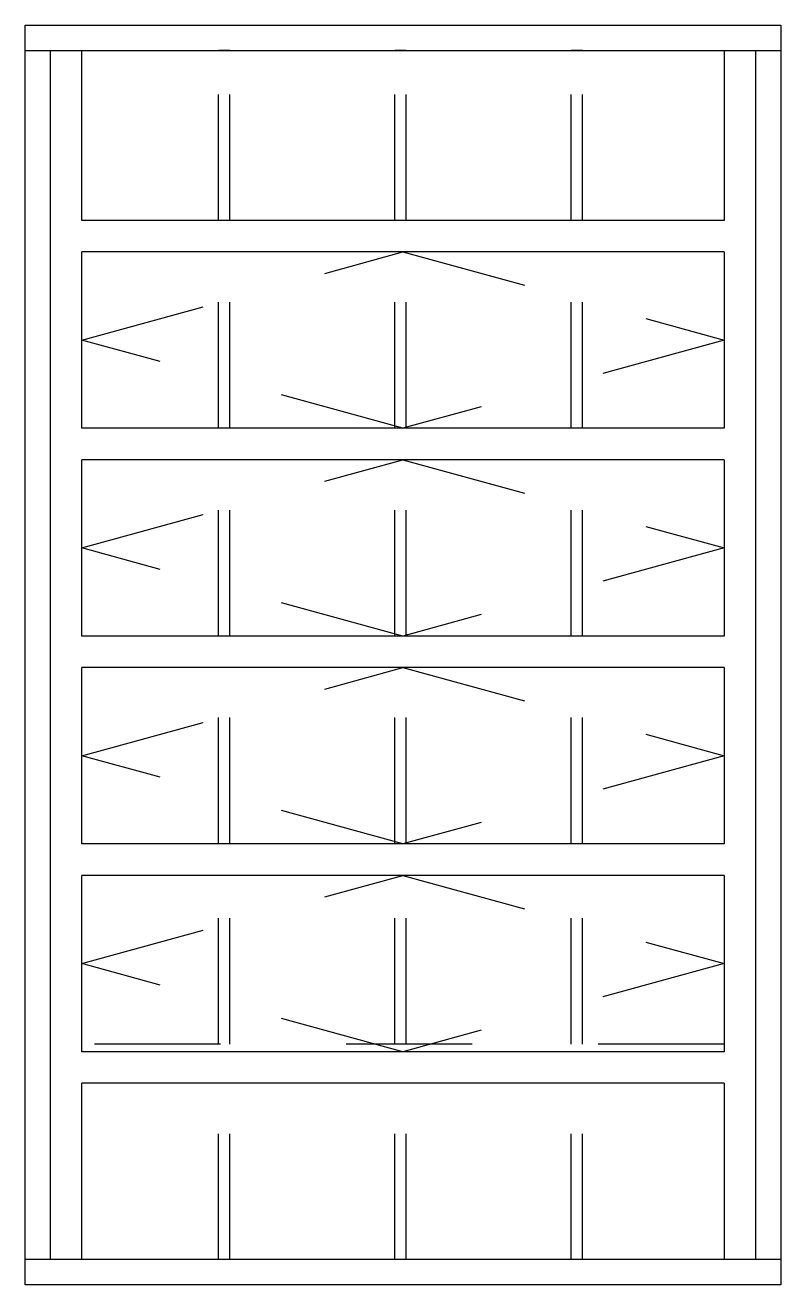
# Model space of a CAD drawing. Header units: millimetres. Extents: x 337.9 to 338.5, y 1319.92 to 1320.92.
import ezdxf

# ---------------------------------------------------------------- set-up
doc = ezdxf.new("R2010")
doc.units = ezdxf.units.MM
doc.header["$LTSCALE"] = 0.5
doc.linetypes.add('HIDDEN2', pattern=[0.1875, 0.125, -0.0625])
doc.layers.add('Gravia_Janelas', color=1, linetype='Continuous')
doc.layers.add('Gravia_Janelas_hidden2', color=1, linetype='HIDDEN2')

msp = doc.modelspace()

# ---------------------------------------------------------------- linework, layer by layer
at = {"layer": 'Gravia_Janelas', "color": 2, "linetype": 'Continuous'}
for p, q in [((337.8955, 1319.915), (337.8955, 1320.915)), ((337.8955, 1320.915), (338.4955, 1320.915)), ((338.4955, 1320.915), (338.4955, 1319.915)), ((338.4955, 1319.915), (337.8955, 1319.915))]:
    msp.add_line(p, q, dxfattribs=at)
at = {"layer": 'Gravia_Janelas', "linetype": 'Continuous'}
for p, q in [((337.8955, 1320.895), (338.4955, 1320.895)), ((337.9155, 1319.935), (337.9155, 1320.895)), ((337.9405, 1320.76), (337.9405, 1320.895)), ((338.4505, 1320.895), (338.4505, 1320.76)), ((338.4755, 1320.895), (338.4755, 1319.935)), ((338.4505, 1320.76), (337.9405, 1320.76)), ((338.4505, 1320.735), (337.9405, 1320.735)), ((337.9405, 1320.595), (337.9405, 1320.735)), ((338.4505, 1320.735), (338.4505, 1320.595)), ((338.4505, 1320.595), (337.9405, 1320.595)), ((338.4505, 1320.57), (337.9405, 1320.57)), ((337.9405, 1320.43), (337.9405, 1320.57)), ((338.4505, 1320.57), (338.4505, 1320.43)), ((338.4505, 1320.43), (337.9405, 1320.43)), ((338.4505, 1320.405), (337.9405, 1320.405)), ((337.9405, 1320.265), (337.9405, 1320.405)), ((338.4505, 1320.405), (338.4505, 1320.265)), ((338.4505, 1320.265), (337.9405, 1320.265)), ((338.4505, 1320.24), (337.9405, 1320.24)), ((337.9405, 1320.1), (337.9405, 1320.24)), ((338.4505, 1320.24), (338.4505, 1320.1)), ((338.4505, 1320.1), (337.9405, 1320.1)), ((338.4505, 1320.075), (337.9405, 1320.075)), ((337.9405, 1319.935), (337.9405, 1320.075)), ((338.4505, 1320.075), (338.4505, 1319.935)), ((338.4955, 1319.935), (337.8955, 1319.935))]:
    msp.add_line(p, q, dxfattribs=at)
at = {"layer": 'Gravia_Janelas', "linetype": 'HIDDEN2', "ltscale": 0.5}
for p, q in [((338.049, 1320.76), (338.049, 1320.895)), ((338.058, 1320.895), (338.049, 1320.895)), ((338.058, 1320.76), (338.058, 1320.895)), ((338.189, 1320.76), (338.189, 1320.895)), ((338.198, 1320.895), (338.189, 1320.895)), ((338.198, 1320.76), (338.198, 1320.895)), ((338.329, 1320.76), (338.329, 1320.895)), ((338.338, 1320.895), (338.329, 1320.895)), ((338.338, 1320.76), (338.338, 1320.895)), ((338.049, 1320.595), (338.049, 1320.735)), ((338.058, 1320.595), (338.058, 1320.735)), ((338.189, 1320.595), (338.189, 1320.735)), ((338.198, 1320.595), (338.198, 1320.735)), ((338.329, 1320.595), (338.329, 1320.735)), ((338.338, 1320.595), (338.338, 1320.735)), ((338.049, 1320.43), (338.049, 1320.57)), ((338.058, 1320.43), (338.058, 1320.57)), ((338.189, 1320.43), (338.189, 1320.57)), ((338.198, 1320.43), (338.198, 1320.57)), ((338.329, 1320.43), (338.329, 1320.57)), ((338.338, 1320.43), (338.338, 1320.57)), ((338.049, 1320.2655), (338.049, 1320.405)), ((338.058, 1320.2655), (338.058, 1320.405)), ((338.189, 1320.2655), (338.189, 1320.405)), ((338.198, 1320.2655), (338.198, 1320.405)), ((338.329, 1320.2655), (338.329, 1320.405)), ((338.338, 1320.2655), (338.338, 1320.405)), ((338.049, 1320.106), (338.049, 1320.24)), ((338.058, 1320.106), (338.058, 1320.24)), ((338.189, 1320.106), (338.189, 1320.24)), ((338.198, 1320.106), (338.198, 1320.24)), ((338.329, 1320.106), (338.329, 1320.24)), ((338.338, 1320.106), (338.338, 1320.24)), ((338.4505, 1320.106), (337.9405, 1320.106)), ((338.049, 1319.935), (338.049, 1320.075)), ((338.058, 1319.935), (338.058, 1320.075)), ((338.189, 1319.935), (338.189, 1320.075)), ((338.198, 1319.935), (338.198, 1320.075)), ((338.329, 1319.935), (338.329, 1320.075)), ((338.338, 1319.935), (338.338, 1320.075))]:
    msp.add_line(p, q, dxfattribs=at)
at = {"layer": 'Gravia_Janelas_hidden2'}
for p, q in [((337.9405, 1320.665), (338.1955, 1320.735)), ((338.1955, 1320.735), (338.4505, 1320.665)), ((338.1955, 1320.595), (337.9405, 1320.665)), ((338.4505, 1320.665), (338.1955, 1320.595)), ((337.9405, 1320.5), (338.1955, 1320.57)), ((338.1955, 1320.57), (338.4505, 1320.5)), ((338.1955, 1320.43), (337.9405, 1320.5)), ((338.4505, 1320.5), (338.1955, 1320.43)), ((337.9405, 1320.335), (338.1955, 1320.405)), ((338.1955, 1320.405), (338.4505, 1320.335)), ((338.1955, 1320.265), (337.9405, 1320.335)), ((338.4505, 1320.335), (338.1955, 1320.265)), ((337.9405, 1320.17), (338.1955, 1320.24)), ((338.1955, 1320.24), (338.4505, 1320.17)), ((338.1955, 1320.1), (337.9405, 1320.17)), ((338.4505, 1320.17), (338.1955, 1320.1))]:
    msp.add_line(p, q, dxfattribs=at)

doc.saveas('drawing.dxf')
